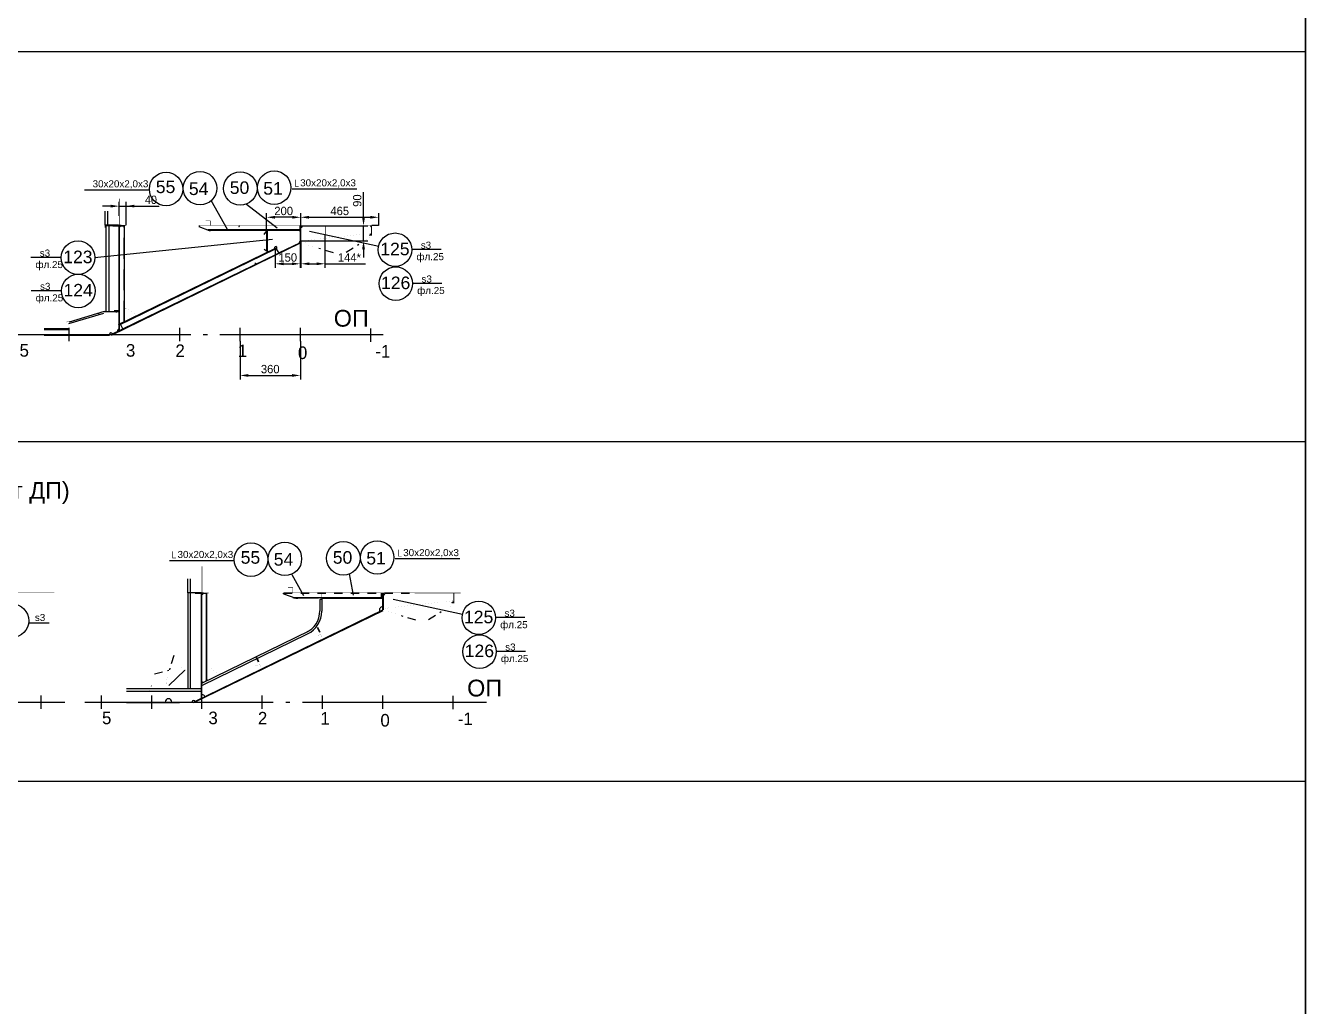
# Model space of a CAD drawing. Header units: millimetres. Extents: x -19561 to 47775, y 28910 to 69910.
# Drawn here: x 25939 to 33587, y 39949 to 45805 of the extents above; entities that cross this region are included whole.
import ezdxf
from ezdxf.enums import TextEntityAlignment as Align

# ---------------------------------------------------------------- set-up
doc = ezdxf.new("R2010")
doc.units = ezdxf.units.MM
doc.header["$MEASUREMENT"] = 0
for name, pattern in [('K5LT32768', [0]), ('K5LT32769', [0]), ('K5LT32770', [100, 50, -50]), ('K5LT32771', [1300, 1125, -75, 25, -75]), ('K5LT32772', [187.5, 125, -62.5]), ('K5LT32774', [0]), ('K5LT32779', [25, 12.5, -12.5]), ('K5LT32785', [95.25, 63.5, -31.75])]:
    doc.linetypes.add(name, pattern=pattern)
doc.styles.add('Arial', font='arial.ttf')
doc.styles.add('style5', font='arial.ttf', dxfattribs={"height": 3})
doc.dimstyles.new('seatech', dxfattribs={"dimscale": 20, "dimtxt": 2.5, "dimasz": 2.5, "dimexe": 1.25, "dimexo": 0, "dimtad": 1, "dimdec": 0, "dimtxsty": 'Standard', "dimcen": 2.5, "dimclrd": 7, "dimclre": 7, "dimclrt": 4, "dimadec": 0, "dimazin": 0, "dimtfac": 1, "dimtdec": 0, "dimtmove": 0, "dimatfit": 3, "dimfxl": 1.25, "dimarcsym": 0})

# ---------------------------------------------------------------- blocks, each defined once
blk = doc.blocks.new('*D2199')
at = {"color": 7, "linetype": 'Continuous', "lineweight": -2}
for p, q in [((26497.7, 44669.8), (26497.7, 44752.1)), ((26538.7, 44613.2), (26538.7, 44752.1)), ((26447.7, 44727.1), (26397.7, 44727.1)), ((26497.7, 44727.1), (26538.7, 44727.1)), ((26538.7, 44727.1), (26736.1, 44727.1)), ((26588.7, 44727.1), (26638.7, 44727.1))]:
    blk.add_line(p, q, dxfattribs=at)
at = {"color": 7}
for points in [[(26447.7, 44718.8), (26447.7, 44735.5), (26497.7, 44727.1)], [(26588.7, 44735.5), (26588.7, 44718.8), (26538.7, 44727.1)]]:
    blk.add_solid(points, dxfattribs=at)
at = {"layer": 'Defpoints', "color": 0}
for p in [(26497.7, 44669.8), (26538.7, 44727.1), (26538.7, 44613.2)]:
    blk.add_point(p, dxfattribs=at)
at = {"color": 4, "ltscale": 20, "insert": (26687.4, 44764.6), "char_height": 50, "attachment_point": 5}
blk.add_mtext('\\H50.0;\\W0.965;\\Q0;\\Q0;40\\H50.0;\\W0.965;\\Q0;', dxfattribs=at)
blk = doc.blocks.new('*D2200')
at = {"color": 7, "linetype": 'Continuous', "lineweight": -2}
for p, q in [((27378.1, 44581.7), (27378.1, 44685.6)), ((27582, 44614.4), (27582, 44685.6)), ((27532, 44660.6), (27428.1, 44660.6))]:
    blk.add_line(p, q, dxfattribs=at)
at = {"color": 7}
for points in [[(27428.1, 44669), (27428.1, 44652.3), (27378.1, 44660.6)], [(27532, 44652.3), (27532, 44669), (27582, 44660.6)]]:
    blk.add_solid(points, dxfattribs=at)
at = {"layer": 'Defpoints', "color": 0}
for p in [(27378.1, 44660.6), (27582, 44614.4), (27378.1, 44581.7)]:
    blk.add_point(p, dxfattribs=at)
at = {"color": 4, "ltscale": 20, "insert": (27480, 44698.1), "char_height": 50, "attachment_point": 5}
blk.add_mtext('200', dxfattribs=at)
blk = doc.blocks.new('*D2201')
at = {"color": 7, "linetype": 'Continuous', "lineweight": -2}
for p, q in [((27429.2, 44477.3), (27429.2, 44357.8)), ((27579.1, 44504), (27579.1, 44357.8)), ((27479.2, 44382.8), (27529.1, 44382.8))]:
    blk.add_line(p, q, dxfattribs=at)
at = {"color": 7}
for points in [[(27479.2, 44391.1), (27479.2, 44374.4), (27429.2, 44382.8)], [(27529.1, 44374.4), (27529.1, 44391.1), (27579.1, 44382.8)]]:
    blk.add_solid(points, dxfattribs=at)
at = {"layer": 'Defpoints', "color": 0}
for p in [(27429.2, 44477.3), (27579.1, 44504), (27579.1, 44382.8)]:
    blk.add_point(p, dxfattribs=at)
at = {"color": 4, "ltscale": 20, "insert": (27504.1, 44420.3), "char_height": 50, "attachment_point": 5}
blk.add_mtext('150', dxfattribs=at)
blk = doc.blocks.new('*D2202')
at = {"color": 7, "linetype": 'Continuous', "lineweight": -2}
for p, q in [((27219.7, 43920.2), (27219.7, 43691.3)), ((27579.7, 43920.2), (27579.7, 43691.3)), ((27269.7, 43716.3), (27529.7, 43716.3))]:
    blk.add_line(p, q, dxfattribs=at)
at = {"color": 7}
for points in [[(27269.7, 43724.6), (27269.7, 43707.9), (27219.7, 43716.3)], [(27529.7, 43707.9), (27529.7, 43724.6), (27579.7, 43716.3)]]:
    blk.add_solid(points, dxfattribs=at)
at = {"layer": 'Defpoints', "color": 0}
for p in [(27219.7, 43920.2), (27579.7, 43920.2), (27579.7, 43716.3)]:
    blk.add_point(p, dxfattribs=at)
at = {"color": 4, "ltscale": 20, "insert": (27399.7, 43753.8), "char_height": 50, "attachment_point": 5}
blk.add_mtext('360', dxfattribs=at)
blk = doc.blocks.new('*D2203')
at = {"color": 7, "linetype": 'Continuous', "lineweight": -2}
for p, q in [((27956.8, 44660.1), (27956.8, 44810.1)), ((27586.5, 44610.1), (27981.8, 44610.1)), ((27956.8, 44520.1), (27956.8, 44610.1)), ((27583.4, 44520.1), (27981.8, 44520.1)), ((27956.8, 44470.1), (27956.8, 44420.1))]:
    blk.add_line(p, q, dxfattribs=at)
at = {"color": 7}
for points in [[(27948.5, 44660.1), (27965.2, 44660.1), (27956.8, 44610.1)], [(27965.2, 44470.1), (27948.5, 44470.1), (27956.8, 44520.1)]]:
    blk.add_solid(points, dxfattribs=at)
at = {"layer": 'Defpoints', "color": 0}
for p in [(27586.5, 44610.1), (27956.8, 44610.1), (27583.4, 44520.1)]:
    blk.add_point(p, dxfattribs=at)
at = {"color": 4, "ltscale": 20, "insert": (27919.3, 44760.1), "char_height": 50, "attachment_point": 5, "rotation": 90}
blk.add_mtext('90', dxfattribs=at)
blk = doc.blocks.new('*D2204')
at = {"color": 7, "linetype": 'Continuous', "lineweight": -2}
for p, q in [((27582.8, 44522.5), (27582.8, 44357.9)), ((27726.5, 44559), (27726.5, 44357.9)), ((27632.8, 44382.9), (27676.5, 44382.9)), ((27726.5, 44382.9), (27968.2, 44382.9))]:
    blk.add_line(p, q, dxfattribs=at)
at = {"color": 7}
for points in [[(27632.8, 44391.2), (27632.8, 44374.6), (27582.8, 44382.9)], [(27676.5, 44374.6), (27676.5, 44391.2), (27726.5, 44382.9)]]:
    blk.add_solid(points, dxfattribs=at)
at = {"layer": 'Defpoints', "color": 0}
for p in [(27582.8, 44522.5), (27726.5, 44559), (27726.5, 44382.9)]:
    blk.add_point(p, dxfattribs=at)
at = {"color": 4, "ltscale": 20, "insert": (27872.4, 44420.4), "char_height": 50, "attachment_point": 5}
blk.add_mtext('144*', dxfattribs=at)
blk = doc.blocks.new('*D2205')
at = {"color": 7, "linetype": 'Continuous', "lineweight": -2}
for p, q in [((27582, 44614.4), (27582, 44685.6)), ((28047.2, 44611.8), (28047.2, 44685.6)), ((27632, 44660.6), (27997.2, 44660.6))]:
    blk.add_line(p, q, dxfattribs=at)
at = {"color": 7}
for points in [[(27632, 44669), (27632, 44652.3), (27582, 44660.6)], [(27997.2, 44652.3), (27997.2, 44669), (28047.2, 44660.6)]]:
    blk.add_solid(points, dxfattribs=at)
at = {"layer": 'Defpoints', "color": 0}
for p in [(27582, 44614.4), (28047.2, 44660.6), (28047.2, 44611.8)]:
    blk.add_point(p, dxfattribs=at)
at = {"color": 4, "ltscale": 20, "insert": (27814.6, 44698.1), "char_height": 50, "attachment_point": 5}
blk.add_mtext('465', dxfattribs=at)

msp = doc.modelspace()

# ---------------------------------------------------------------- hatches: boundary and pattern name
for points in [[(27729.71101, 44610.21384), (27726.71101, 44610.21384), (27726.71101, 44560.21384), (27729.71101, 44560.21384)], [(28006.61518, 44610.21384), (28001.61518, 44610.21384), (28001.61518, 44564.97214), (28001.14643, 44563.22214), (27999.86518, 44561.94107), (27990.86518, 44556.74491), (27989.58393, 44555.46384), (27989.11518, 44553.71384), (27989.58393, 44551.96384), (27990.86518, 44550.68277), (27992.61518, 44550.21384), (28006.61518, 44550.21384)], [(28498.34764, 42416.07026), (28493.34764, 42416.07026), (28493.34764, 42370.82856), (28492.87889, 42369.07856), (28491.59764, 42367.79749), (28482.59764, 42362.60133), (28481.31639, 42361.32026), (28480.84764, 42359.57026), (28481.31639, 42357.82026), (28482.59764, 42356.53919), (28484.34764, 42356.07026), (28498.34764, 42356.07026)]]:
    msp.add_hatch(color=0).paths.add_polyline_path(points)

# ---------------------------------------------------------------- linework, layer by layer
at = {"color": 2, "ltscale": 20}
for p, q in [((20993.01308, 45650.39875), (33581.63137, 45650.39875)), ((20993.01308, 43321.49808), (33581.63137, 43321.49808)), ((20993.01308, 41294.45806), (33581.63137, 41294.45806))]:
    msp.add_line(p, q, dxfattribs=at)
for p, q in [((26290.642, 44824.68959), (26677.74631, 44824.68959)), ((27529.94718, 44830.58243), (27917.0515, 44830.58243)), ((27258.90557, 44739.12736), (27441.71968, 44598.0024)), ((26974.41818, 44611.91721), (26974.41818, 44601.88036)), ((27576.5795, 44610.96396), (27576.61054, 44584.76122)), ((27413.51729, 44527.8765), (26350.85494, 44417.50024)), ((27581.08888, 44584.74636), (27027.21375, 44584.74636)), ((27581.08888, 44582.04778), (27044.53195, 44582.04778)), ((27376.66095, 44580.34035), (27360.8536, 44557.91859)), ((27378.02549, 44582.04778), (27378.02549, 44457.47465)), ((27380.65677, 44582.04778), (27381.19081, 44456.4635)), ((27581.19081, 44582.07814), (27381.19081, 44582.07814)), ((27580.86318, 44584.58561), (27430.86318, 44584.58561)), ((27455.04126, 44449.44903), (27579.71101, 44510.21384)), ((27381.17646, 44456.82639), (27363.9241, 44468.14912)), ((27381.67805, 44456.7034), (27389.57789, 44456.7034)), ((27431.8717, 44478.30148), (27450.16252, 44447.0711)), ((28420.66203, 44468.33709), (28245.1279, 44468.33709)), ((26145.70665, 44421.08348), (25970.17253, 44421.08348)), ((26147.27313, 44222.3022), (25971.73901, 44222.3022)), ((28425.06028, 44266.14469), (28249.52616, 44266.14469)), ((26797.58033, 42611.78998), (27184.68464, 42611.78998)), ((28145.10773, 42622.65421), (28532.21204, 42622.65421)), ((27600.9101, 42399.79979), (27531.12916, 42526.11433)), ((27870.42496, 42531.04899), (27894.93171, 42404.92121)), ((27535.13051, 42391.15444), (28062.25003, 42391.15444)), ((27688.46328, 42386.30538), (27539.8477, 42386.30538)), ((27695.85191, 42378.42963), (27695.85191, 42310.95034)), ((27706.68895, 42378.42963), (27695.85191, 42378.42963)), ((27705.58318, 42386.80865), (28072.96746, 42386.80865)), ((25961.58224, 42238.7009), (26080.38005, 42238.7009)), ((28920.51815, 42270.95606), (28744.98403, 42270.95606)), ((28924.9164, 42068.76366), (28749.38228, 42068.76366))]:
    msp.add_line(p, q)
at = {"color": 2}
for p, q in [((27045.36199, 44762.02943), (27141.90389, 44589.29942)), ((26414.58817, 44613.21384), (26414.58817, 44697.05788)), ((26429.60838, 44613.21384), (26429.60838, 44697.05788)), ((26413.73381, 44612.06669), (26413.73381, 44599.2027)), ((26493.38646, 44613.21384), (26414.58817, 44613.21384)), ((26497.71101, 44610.21384), (26417.71101, 44610.21384)), ((26417.71101, 44610.21384), (26417.71101, 44098.28678)), ((26435.70613, 44610.21384), (26435.70613, 44098.28857)), ((26974.07043, 44605.35883), (27035.0177, 44581.71947)), ((28047.17336, 44611.83446), (28007.17336, 44611.83446)), ((27035.0177, 44581.71947), (27042.96705, 44581.88941)), ((26408.18532, 44098.28583), (26497.71101, 44098.29474)), ((26467.33805, 44103.13245), (26498.49466, 44103.13245)), ((26908.4228, 42418.14562), (26908.4228, 42501.98965)), ((26923.44301, 41845.96912), (26923.44301, 42501.98965)), ((26987.22109, 42418.14562), (26908.4228, 42418.14562)), ((26908.4228, 42418.14562), (26908.4228, 41845.96912)), ((27477.67173, 42417.16282), (27477.67173, 42412.13125)), ((27478.74014, 42412.13125), (27552.21689, 42386.68366)), ((27552.21689, 42386.68366), (27564.9479, 42386.68366))]:
    msp.add_line(p, q, dxfattribs=at)
at = {"color": 0, "linetype": 'K5LT32770'}
for p, q in [((26459.71101, 44613.21384), (26539.71101, 44613.21384)), ((26459.71101, 44610.21384), (26539.71101, 44610.21384)), ((27579.71101, 44559.13938), (27579.71101, 44605.21384)), ((26952.10314, 42418.96912), (27032.10314, 42418.96912)), ((26952.10314, 42415.96912), (27032.10314, 42415.96912)), ((27481.44988, 42418.96912), (28262.10314, 42418.96912)), ((27481.44988, 42415.96912), (28262.10314, 42415.96912)), ((28063.6997, 42386.80865), (28063.6997, 42415.96912))]:
    msp.add_line(p, q, dxfattribs=at)
at = {"color": 0, "linetype": 'K5LT32769'}
for p, q in [((26497.71101, 43983.57667), (26497.71101, 44610.21384)), ((26499.71101, 43983.57667), (26499.71101, 44610.21384)), ((26506.71101, 44610.21384), (26529.71101, 44610.21384)), ((26529.71101, 44038.0701), (26529.71101, 44610.21384)), ((27579.71101, 44510.21384), (27579.71101, 44610.21384)), ((27582.71101, 44510.21384), (27582.71101, 44610.21384)), ((26449.71101, 43960.21384), (27579.71101, 44510.21378)), ((27579.71394, 44517.21506), (27579.71394, 44549.14072)), ((26451.02351, 43957.51622), (27581.02351, 44507.51615)), ((26494.25306, 44020.72494), (27431.8717, 44477.0878)), ((26496.55091, 44016.00439), (27431.8717, 44471.24878)), ((26404.2448, 44086.46859), (26195.77049, 44023.39659)), ((26408.18532, 44098.28583), (26199.71101, 44035.21384)), ((26481.10652, 44092.70532), (26478.85359, 44094.68674)), ((26199.71101, 43995.21384), (26049.71101, 43995.21384)), ((26194.71101, 43988.21384), (26049.71101, 43988.21384)), ((26499.71101, 44023.46834), (26529.71101, 44038.0701)), ((26519.71492, 43994.28658), (26504.39753, 44025.75685)), ((26049.71101, 43960.21384), (26440.64656, 43960.21384)), ((26049.71101, 43957.21384), (26440.64656, 43957.21384)), ((26990.10314, 41789.33194), (26990.10314, 42415.96912)), ((26992.10314, 41789.33194), (26992.10314, 42415.96912)), ((26999.10314, 42415.96912), (27022.10314, 42415.96912)), ((27020.10314, 41891.76768), (27020.10314, 42417.13586)), ((27022.10314, 41893.90794), (27022.10314, 42415.96912)), ((27707.27105, 42388.28513), (27707.27105, 42307.83804)), ((28072.10314, 42315.96912), (28072.10314, 42415.96912)), ((28072.10314, 42335.96893), (28072.10314, 42404.94177)), ((28075.10314, 42315.96912), (28075.10314, 42415.96912)), ((26942.10314, 41765.96912), (28072.10314, 42315.96905)), ((26943.41564, 41763.2715), (28073.41564, 42313.27142)), ((26990.35412, 41865.0813), (27622.91692, 42172.96544)), ((26992.10509, 41879.27927), (27632.37627, 42190.91553)), ((27694.93126, 42181.88083), (27681.58263, 42209.30496)), ((27697.62853, 42183.19382), (27684.2799, 42210.61795)), ((27329.93029, 42004.22565), (27316.58263, 42031.64999)), ((27332.62755, 42005.53863), (27319.2799, 42032.96298)), ((26889.11811, 41956.23444), (26793.58491, 41865.04394)), ((26990.10314, 41845.96912), (26542.10314, 41845.96912)), ((26691.63882, 41860.84166), (26689.56753, 41863.01173)), ((26990.10314, 41789.36911), (26990.10314, 41845.96912)), ((26992.10509, 41810.3064), (26992.10509, 41879.27927)), ((26998.39708, 41882.36965), (27022.10314, 41893.90794)), ((26990.10314, 41829.96912), (26542.10314, 41829.96912)), ((26542.10314, 41765.96912), (26858.20495, 41765.96912)), ((26542.10314, 41762.96912), (26858.20495, 41762.96912)), ((26942.10314, 41765.96911), (26990.10314, 41789.36911))]:
    msp.add_line(p, q, dxfattribs=at)
at = {"color": 0, "linetype": 'K5LT32772'}
msp.add_line((26527.71101, 44037.09708), (26527.71101, 44611.38059), dxfattribs=at)
at = {"color": 0, "linetype": 'K5LT32768'}
for p, q in [((27633.38869, 44577.716), (28047.41262, 44487.9261)), ((26379.87465, 44088.36082), (26370.43776, 44085.05249)), ((26199.71101, 43920.21384), (26199.71101, 44000.21384)), ((26859.71101, 43920.21384), (26859.71101, 44000.21384)), ((27219.71101, 43920.21384), (27219.71101, 44000.21384)), ((27579.71101, 43920.21384), (27579.71101, 44000.21384)), ((28133.24482, 42380.33497), (28547.26874, 42290.54507)), ((26811.10313, 41997.20039), (26825.16353, 42045.18277)), ((26756.28956, 41944.87851), (26707.7054, 41933.06399)), ((26795.15682, 41954.33008), (26785.43999, 41951.96718)), ((26799.85485, 41958.81456), (26802.66693, 41968.41102)), ((26032.55385, 41725.96912), (26032.55385, 41805.96912)), ((26392.10314, 41725.96912), (26392.10314, 41805.96912)), ((26692.10314, 41725.96912), (26692.10314, 41805.96912)), ((26992.10314, 41725.96912), (26992.10314, 41805.96912)), ((27352.10314, 41725.96912), (27352.10314, 41805.96912)), ((27712.10314, 41725.96912), (27712.10314, 41805.96912)), ((28072.10314, 41725.96912), (28072.10314, 41805.96912))]:
    msp.add_line(p, q, dxfattribs=at)
at = {"color": 2, "linetype": 'K5LT32785'}
for p, q in [((27689.86924, 44476.18877), (27699.44449, 44473.30529)), ((27929.5116, 44498.29327), (27921.04163, 44492.97731)), ((28421.20833, 42304.12346), (28412.73836, 42298.8075)), ((28181.56597, 42282.01895), (28191.14122, 42279.13547))]:
    msp.add_line(p, q, dxfattribs=at)
at = {"color": 2, "linetype": 'K5LT32768'}
for p, q in [((27728.17021, 44464.65483), (27776.04652, 44450.2374)), ((27895.63174, 44477.02944), (27853.28181, 44450.44962)), ((28219.86694, 42270.48501), (28267.74325, 42256.06758)), ((28387.32847, 42282.85962), (28344.97854, 42256.2798))]:
    msp.add_line(p, q, dxfattribs=at)
at = {"color": 0, "linetype": 'Continuous'}
for p, q in [((28000.1948, 43917.32337), (28000.1948, 43997.32337)), ((28000.1948, 43917.32337), (28000.1948, 43997.32337)), ((28492.58692, 41723.07865), (28492.58692, 41803.07865)), ((28492.58692, 41723.07865), (28492.58692, 41803.07865))]:
    msp.add_line(p, q, dxfattribs=at)
at = {"color": 0, "linetype": 'K5LT32771'}
for p, q in [((25799.71101, 43960.21384), (28074.30103, 43960.21384)), ((25293.90355, 41765.96912), (26172.55385, 41765.96912)), ((26292.10314, 41765.96912), (28691.41315, 41765.96912))]:
    msp.add_line(p, q, dxfattribs=at)
at = {"color": 2, "ltscale": 20, "const_width": 10}
msp.add_lwpolyline([(20993.01308, 47882.68114), (33581.63137, 47882.68114), (33581.63137, 28914.85541), (20993.01308, 28914.85541)], close=True, dxfattribs=at)
for points, const_width in [([(27549.39448, 44884.28767), (27549.39448, 44845.0033), (27569.04908, 44845.0033)], 3), ([(26459.71878, 44612.06669), (26538.84747, 44612.06669)], 3), ([(26498.2685, 44611.03734), (26498.2685, 44522.27623)], 3), ([(26974.1755, 44611.61129), (26974.1755, 44611.61129), (27771.98829, 44611.83446)], 3), ([(27581.08888, 44610.93848), (27581.08888, 44509.68514)], 3), ([(28164.55502, 42676.35945), (28164.55502, 42637.07508), (28184.20963, 42637.07508)], 3), ([(26817.02762, 42665.49521), (26817.02762, 42626.21084), (26836.68222, 42626.21084)], 3), ([(25563.70019, 42418.32097), (26109.61791, 42418.32097)], 3), ([(26952.25066, 42417.6331), (27031.83075, 42417.6331)], 3), ([(28261.72826, 42417.69088), (27477.49166, 42417.69088)], 2), ([(27705.84525, 42416.05416), (27705.84525, 42388.05416), (27685.87918, 42388.05416)], 2), ([(28072.96746, 42415.94547), (28072.96746, 42314.89661)], 2)]:
    msp.add_lwpolyline(points, dxfattribs=dict(const_width=const_width))
at = {"color": 2, "const_width": 3}
for points in [[(26498.2685, 44610.21384), (26498.2685, 44772.27217)], [(26459.71878, 44612.06669), (26413.73381, 44612.06669)], [(27041.81877, 44611.59648), (27041.81877, 44639.3503), (27013.25388, 44639.3503)], [(27771.98829, 44611.83446), (28047.17336, 44611.83446)], [(28005.60767, 44610.21384), (28005.60767, 44560.13346)], [(26992.10314, 42318.92392), (26992.10314, 42577.20395)], [(27534.71748, 42418.27031), (27534.72934, 42449.24968), (27506.16445, 42449.24968)], [(28261.72826, 42417.69088), (28536.91333, 42417.69088)], [(28495.34764, 42416.07026), (28495.34764, 42365.98988)]]:
    msp.add_lwpolyline(points, dxfattribs=at)
at = {"color": 0, "linetype": 'K5LT32770', "const_width": 0.18}
for points in [[(27211.90934, 44612.18056), (27210.90934, 44612.18056), (27210.20225, 44611.88766), (27209.90934, 44611.18056), (27209.90934, 44586.18056), (27209.6414, 44585.18056), (27208.90934, 44584.44851), (27207.90934, 44584.18056), (27192.90934, 44584.18056), (27192.20225, 44583.88766), (27191.90934, 44583.18056), (27191.90934, 44582.18056), (27211.90934, 44582.18056), (27211.90934, 44612.18056)], [(27582.71101, 44600.21384), (27582.71101, 44520.21384), (27592.71101, 44520.21384)], [(28075.10314, 42405.96912), (28075.10314, 42325.96912), (28085.10314, 42325.96912)]]:
    msp.add_lwpolyline(points, dxfattribs=at)
at = {"color": 2, "linetype": 'K5LT32770', "const_width": 0.18}
for points in [[(27592.71101, 44520.21384), (28003.24785, 44565.21384), (28003.24785, 44605.21384)], [(28084.40774, 42326.04402), (28494.94458, 42371.04402), (28494.94458, 42411.04402)]]:
    msp.add_lwpolyline(points, dxfattribs=at)
at = {"color": 0, "linetype": 'K5LT32770', "const_width": 0.18}
msp.add_lwpolyline([(27729.71101, 44610.21384), (27726.71101, 44610.21384), (27726.71101, 44560.21384), (27729.71101, 44560.21384)], close=True, dxfattribs=at)
at = {"color": 2, "linetype": 'K5LT32785', "const_width": 0.18}
for points in [[(27607.54105, 44523.59201), (27613.2672, 44499.25662), (27661.14348, 44484.83923)], [(27996.34954, 44565.80393), (27997.27145, 44540.82093), (27954.92154, 44514.24115)], [(28488.04627, 42371.63411), (28488.96818, 42346.65112), (28446.61827, 42320.07134)], [(28099.23778, 42329.42219), (28104.96393, 42305.0868), (28152.84021, 42290.66941)]]:
    msp.add_lwpolyline(points, dxfattribs=at)
at = {"color": 0, "linetype": 'K5LT32779', "const_width": 0.18}
for points in [[(27224.71101, 44337.42618), (27222.01374, 44336.11325), (27208.00886, 44364.88608), (27179.2364, 44350.88162), (27177.92292, 44353.57907), (27209.39363, 44368.89646), (27224.71101, 44337.42618)], [(27224.71101, 44337.42618), (27222.01374, 44336.11325), (27208.00886, 44364.88608), (27179.2364, 44350.88162), (27177.92292, 44353.57907), (27209.39363, 44368.89646), (27224.71101, 44337.42618)], [(26859.71101, 44159.77118), (26857.01374, 44158.45827), (26843.00886, 44187.23108), (26814.2364, 44173.22661), (26812.92292, 44175.92406), (26844.39363, 44191.24144), (26859.71101, 44159.77118)], [(26859.71101, 44159.77118), (26857.01374, 44158.45827), (26843.00886, 44187.23108), (26814.2364, 44173.22661), (26812.92292, 44175.92406), (26844.39363, 44191.24144), (26859.71101, 44159.77118)], [(26199.71101, 43960.21384), (26194.71101, 43960.21384), (26194.71101, 44023.51213), (26194.4698, 44024.88021), (26193.77522, 44026.08328), (26192.71101, 44026.97623), (26182.71101, 44032.74974), (26181.4344, 44033.91954), (26180.7718, 44035.51924), (26180.84724, 44037.24912), (26181.6468, 44038.78499), (26183.02058, 44039.83907), (26184.71101, 44040.21384), (26199.71101, 44040.21384), (26199.71101, 43960.21384)], [(27717.10314, 42143.18155), (27714.40587, 42141.86862), (27700.40099, 42170.64145), (27671.62853, 42156.63699), (27670.31505, 42159.33444), (27701.78576, 42174.65182), (27717.10314, 42143.18155)], [(27717.10314, 42143.18155), (27714.40587, 42141.86862), (27700.40099, 42170.64145), (27671.62853, 42156.63699), (27670.31505, 42159.33444), (27701.78576, 42174.65182), (27717.10314, 42143.18155)], [(27352.10314, 41965.52647), (27349.40587, 41964.21356), (27335.40099, 41992.98637), (27306.62853, 41978.9819), (27305.31505, 41981.67935), (27336.78576, 41996.99673), (27352.10314, 41965.52647)], [(27352.10314, 41965.52647), (27349.40587, 41964.21356), (27335.40099, 41992.98637), (27306.62853, 41978.9819), (27305.31505, 41981.67935), (27336.78576, 41996.99673), (27352.10314, 41965.52647)], [(26692.10314, 41765.96912), (26687.10314, 41765.96912), (26687.10314, 41829.26741), (26686.86193, 41830.63549), (26686.16735, 41831.83855), (26685.10314, 41832.73151), (26675.10314, 41838.50501), (26673.82653, 41839.67481), (26673.16393, 41841.27452), (26673.23937, 41843.00439), (26674.03893, 41844.54027), (26675.41271, 41845.59434), (26677.10314, 41845.96912), (26692.10314, 41845.96912), (26692.10314, 41765.96912)], [(26692.10314, 41765.96912), (26687.10314, 41765.96912), (26687.10314, 41829.26741), (26686.86193, 41830.63549), (26686.16735, 41831.83855), (26685.10314, 41832.73151), (26675.10314, 41838.50501), (26673.82653, 41839.67481), (26673.16393, 41841.27452), (26673.23937, 41843.00439), (26674.03893, 41844.54027), (26675.41271, 41845.59434), (26677.10314, 41845.96912), (26692.10314, 41845.96912), (26692.10314, 41765.96912)]]:
    msp.add_lwpolyline(points, dxfattribs=at)
at = {"color": 0, "linetype": 'K5LT32769', "const_width": 0.18}
for points in [[(26601.41121, 44072.97582), (26597.02742, 44081.96363), (26539.71101, 44117.91384), (26529.71101, 44117.91384), (26529.71101, 44048.07749), (26538.70222, 44042.4539), (26601.41121, 44072.97582)], [(26908.4228, 41960.96912), (26898.4228, 41960.96912), (26788.4228, 41855.96912), (26788.4228, 41845.96912), (26898.4228, 41845.96912), (26908.4228, 41855.96912)], [(27093.90294, 41928.8264), (27089.51915, 41937.81422), (27032.10314, 41973.76912), (27022.10314, 41973.76912), (27022.10314, 41903.87958), (27031.09435, 41898.25597), (27093.90294, 41928.8264)], [(26990.10314, 41800.36912), (26987.01329, 41799.87968), (26984.22521, 41798.45928), (26982.01329, 41796.24697), (26980.5924, 41793.45928), (26980.10314, 41790.36911), (26980.5924, 41787.27894), (26981.63196, 41785.23941)]]:
    msp.add_lwpolyline(points, dxfattribs=at)
at = {"color": 0, "linetype": 'K5LT32774', "const_width": 0.18}
msp.add_lwpolyline([(26450.6761, 43960.21384), (26383.56721, 43960.21384), (26049.71101, 43960.21384)], dxfattribs=at)
at = {"color": 0, "linetype": 'K5LT32768', "const_width": 0.18}
for points in [[(26794.62007, 41863.95891), (26777.3582, 41882.04282), (26791.41862, 41930.02516)], [(26890.15327, 41955.1494), (26872.89141, 41973.23331), (26824.30729, 41961.41878)]]:
    msp.add_lwpolyline(points, dxfattribs=at)
at = {"color": 1}
for centre in [(26777.85864, 44829.32875), (26980.38288, 44834.20067), (27220.90841, 44832.60832), (27423.43265, 44837.48023), (26252.03447, 44419.47805), (28145.14079, 44466.73166), (28149.53904, 44264.53926), (26253.60095, 44220.69677), (27284.79697, 42616.42914), (27487.32121, 42621.30105), (27836.06895, 42624.6801), (28038.5932, 42629.55201), (28644.99692, 42269.35063), (25857.96365, 42251.64617), (28649.39517, 42067.15823)]:
    msp.add_circle(centre, 100, dxfattribs=at)
at = {"color": 0, "linetype": 'K5LT32769'}
for centre, radius, start, end in [((26499.71101, 44610.21384), 7, 270, 0), ((27579.71394, 44510.21506), 6.9999, 89.99999753, 205.953757731), ((26497.71101, 43983.57663), 9.99972, 147.978190098, 205.953956306), ((26497.71101, 43983.57663), 10.00006, 89.999995822, 147.978188178), ((26449.71003, 43960.20813), 9.99903, 102.975350401, 179.967274738), ((26449.71003, 43960.20813), 9.99909, 25.980325743, 102.975370501), ((26992.10314, 42415.96912), 7, 270, 0), ((27558.52006, 42307.31501), 137.37996, 293.104503858, 1.516327624), ((27557.27105, 42307.83804), 150, 295.95334547, 0), ((28072.10314, 42315.96893), 20.00036, 89.999992176, 205.952928401), ((26992.10314, 41879.30617), 7, 25.953768999, 90), ((26792.10314, 41765.96912), 20, 0, 180), ((26942.10314, 41765.96912), 10, 0, 180), ((26992.10509, 41790.3064), 20.00035, 25.95287798, 89.999993989)]:
    msp.add_arc(centre, radius, start, end, dxfattribs=at)
at = {"color": 0, "linetype": 'K5LT32770'}
for centre, radius, start, end in [((27211.48943, 44610.21384), 5, 270.0000044, 0), ((27582.71101, 44610.21384), 10, 270.0000044, 0), ((28003.61518, 44610.21384), 5, 180.000004353, 270), ((27579.8014, 44581.83777), 5, 180.000004353, 270), ((28075.10314, 42415.96912), 10, 270.0000044, 0)]:
    msp.add_arc(centre, radius, start, end, dxfattribs=at)
for centre, radius, start, end in [((27432.36065, 44477.64626), 8.01633, 299.707542775, 208.013368221), ((27310.1185, 44380.39736), 5, 19.274699874, 116.514047692)]:
    msp.add_arc(centre, radius, start, end)

# ---------------------------------------------------------------- texts
at = {"color": 0}
for s, height, style, p in [('30x20x2,0x3', 42, 'style5', (26339.26099, 44839.42562)), ('30x20x2,0x3', 42, 'style5', (27578.56618, 44845.31846)), ('s3', 42, 'style5', (28298.55368, 44473.21655)), ('s3', 42, 'style5', (26023.5983, 44425.96293)), ('фл.25', 42, 'style5', (28272.80207, 44404.48474)), ('фл.25', 42, 'style5', (25997.8467, 44357.23113)), ('s3', 42, 'style5', (28302.95193, 44271.02415)), ('s3', 42, 'style5', (26025.16478, 44227.18166)), ('фл.25', 42, 'style5', (28277.20033, 44202.29234)), ('фл.25', 42, 'style5', (25999.41318, 44158.44985)), ('Д-Д  (Сечение на 450 мм от ДП)', 100, 'Arial', (24123.75424, 42979.70012)), ('30x20x2,0x3', 42, 'style5', (28193.72672, 42637.39024)), ('30x20x2,0x3', 42, 'style5', (26846.19932, 42626.52601)), ('s3', 42, 'style5', (25994.32538, 42250.18772)), ('s3', 42, 'style5', (28798.4098, 42275.83552)), ('фл.25', 42, 'style5', (28772.6582, 42207.10371)), ('s3', 42, 'style5', (28802.80806, 42073.64312)), ('фл.25', 42, 'style5', (28777.05645, 42004.91131)), ('ОП', 100, 'Arial', (28575.34809, 41799.74986))]:
    msp.add_text(s, height=height, dxfattribs=dict(at, style=style)).set_placement(p)
at = {"color": 2, "style": 'style5'}
for s, p in [('55', (26716.38975, 44805.02893)), ('54', (26913.9214, 44793.41689)), ('50', (27158.15809, 44800.05753)), ('51', (27358.05595, 44795.6182)), ('125', (28056.92809, 44433.74063)), ('123', (26163.82177, 44386.48701)), ('126', (28061.32634, 44231.54823)), ('124', (26165.38825, 44187.70573)), ('55', (27223.32808, 42592.12932)), ('54', (27420.85973, 42580.51727)), ('50', (27773.31863, 42592.12932)), ('51', (27973.21649, 42587.68998)), ('125', (28556.78421, 42236.3596)), ('126', (28561.18247, 42034.1672))]:
    msp.add_text(s, height=75, dxfattribs=at).set_placement(p)
at = {"color": 0, "style": 'Arial'}
msp.add_text('ОП', height=100, dxfattribs=at).set_placement((27778.97535, 43977.56459), align=Align.BOTTOM_LEFT)
at = {"color": 0, "linetype": 'Continuous'}
for s, p in [('5', (25930.85037, 43903.26575)), ('3', (26566.13162, 43903.26575)), ('2', (26861.68385, 43901.59505)), ('1', (27234.29509, 43900.51773)), ('-1', (28072.06269, 43897.75478)), ('0', (27593.09017, 43889.18087)), ('5', (26423.2425, 41709.02102)), ('3', (27058.52375, 41709.02102)), ('2', (27354.07598, 41707.35032)), ('1', (27726.68722, 41706.273)), ('0', (28085.4823, 41694.93615)), ('-1', (28564.45482, 41703.51006))]:
    msp.add_text(s, height=75, dxfattribs=at).set_placement(p, align=Align.TOP_CENTER)

# ---------------------------------------------------------------- dimensions: what is measured, and where the dimension line sits
dim = msp.add_linear_dim(base=(26538.71101, 44727.13896), p1=(26497.71101, 44669.79465), p2=(26538.71101, 44613.21384), text='\\H50.0;\\W0.965;\\Q0;\\Q0;40\\H50.0;\\W0.965;\\Q0;', dimstyle='seatech', dxfattribs=at)
dim.commit()
dim.dimension.update_dxf_attribs({"geometry": '*D2199', "text_midpoint": (26687.39851, 44727.13896), "dimtype": 160})
dim = msp.add_linear_dim(base=(27956.83369, 44610.11554), p1=(27583.40641, 44520.13893), p2=(27586.4907, 44610.11554), angle=90, dimstyle='seatech', dxfattribs=at)
dim.commit()
dim.dimension.update_dxf_attribs({"geometry": '*D2203', "text_midpoint": (27919.33369, 44760.11554)})
for base, p1, p2, text, picture, middle in [((27378.11822, 44660.62575), (27581.96945, 44614.42526), (27378.11822, 44581.6663), '200', '*D2200', (27480.04383, 44698.12575)), ((27726.537, 44382.91202), (27582.77874, 44522.51958), (27726.537, 44559.04488), '144*', '*D2204', (27872.37033, 44420.41202))]:
    dim = msp.add_linear_dim(base=base, p1=p1, p2=p2, text=text, dimstyle='seatech', dxfattribs=at)
    dim.commit()
    dim.dimension.update_dxf_attribs({"geometry": picture, "text_midpoint": middle})
at = {"color": 2, "linetype": 'Continuous'}
dim = msp.add_linear_dim(base=(28047.17336, 44660.62575), p1=(27581.96945, 44614.42526), p2=(28047.17336, 44611.83446), dimstyle='seatech', dxfattribs=at)
dim.commit()
dim.dimension.update_dxf_attribs({"geometry": '*D2205', "text_midpoint": (27814.5714, 44698.12575)})
at = {"color": 0, "linetype": 'Continuous'}
for base, p1, p2, picture, middle in [((27579.08824, 44382.78276), (27429.20087, 44477.29382), (27579.08824, 44504.0422), '*D2201', (27504.14456, 44420.28276)), ((27579.71101, 43716.27278), (27219.71101, 43920.21384), (27579.71101, 43920.21384), '*D2202', (27399.71101, 43753.77278))]:
    dim = msp.add_linear_dim(base=base, p1=p1, p2=p2, dimstyle='seatech', dxfattribs=at)
    dim.commit()
    dim.dimension.update_dxf_attribs({"geometry": picture, "text_midpoint": middle})

doc.saveas('drawing.dxf')
